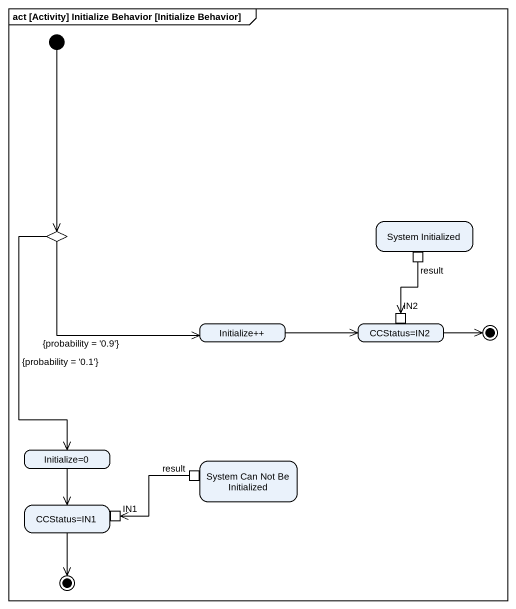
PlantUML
@startuml
mainframe act [Activity] Initialize Behavior [Initialize Behavior]
hide empty description
state choice1 <<choice>>
state "System Initialized" as System_Initialized {
  state result <<outputPin>>
}
state "Initialize++" as Initialize
state "CCStatus=IN2" as CCStatus_IN2 {
  state IN2 <<inputPin>>
}
state final1 <<end>>
state "Initialize=0" as Initialize_0
state "System Can Not Be Initialized" as System_Can_Not_Be {
  state "result" as result_2 <<outputPin>>
}
state "CCStatus=IN1" as CCStatus_IN1 {
  state IN1 <<inputPin>>
}
state final2 <<end>>
[*] --> choice1
choice1 -right-> Initialize : {probability = '0.9'}
choice1 --> Initialize_0 : {probability = '0.1'}
result --> IN2
Initialize -right-> CCStatus_IN2
CCStatus_IN2 -right-> final1
Initialize_0 --> CCStatus_IN1
result_2 -left-> IN1
CCStatus_IN1 --> final2
@enduml
